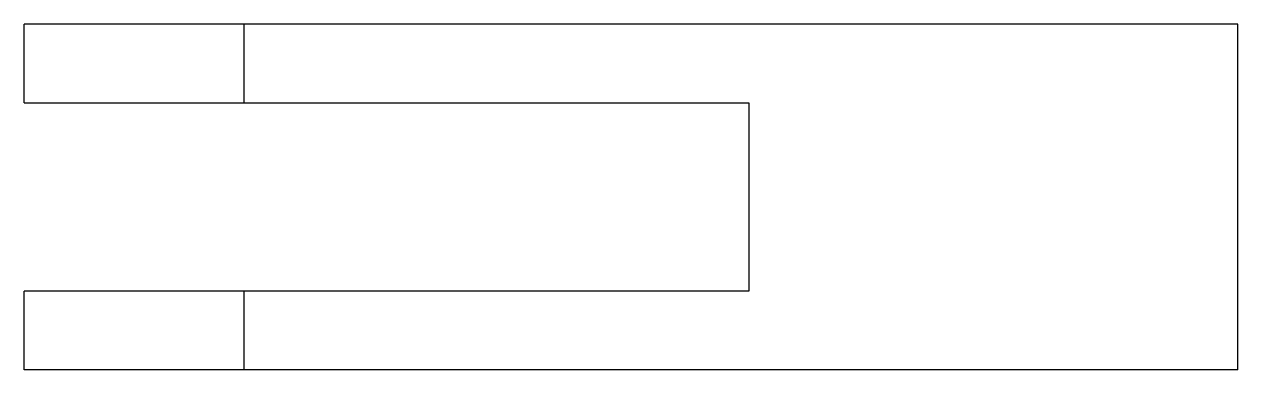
# Model space of a CAD drawing. Header units: metres. Extents: x -26.1 to 51.1, y -22 to 0.
import ezdxf

# ---------------------------------------------------------------- set-up
doc = ezdxf.new("R2010")
doc.units = ezdxf.units.M

msp = doc.modelspace()

# ---------------------------------------------------------------- linework, layer by layer
for points in [[(-26.1, -5), (-26.1, -4.9), (-26.1, -4.8), (-26.1, -4.7), (-26.1, -4.6), (-26.1, -4.5), (-26.1, -4.4), (-26.1, -4.3), (-26.1, -4.2), (-26.1, -4.1), (-26.1, -4), (-26.1, -3.9), (-26.1, -3.8), (-26.1, -3.7), (-26.1, -3.6), (-26.1, -3.5), (-26.1, -3.4), (-26.1, -3.3), (-26.1, -3.2), (-26.1, -3.1), (-26.1, -3), (-26.1, -2.9), (-26.1, -2.8), (-26.1, -2.7), (-26.1, -2.6), (-26.1, -2.5), (-26.1, -2.4), (-26.1, -2.3), (-26.1, -2.2), (-26.1, -2.1), (-26.1, -2), (-26.1, -1.9), (-26.1, -1.8), (-26.1, -1.7), (-26.1, -1.6), (-26.1, -1.5), (-26.1, -1.4), (-26.1, -1.3), (-26.1, -1.2), (-26.1, -1.1), (-26.1, -1), (-26.1, -0.9), (-26.1, -0.8), (-26.1, -0.7), (-26.1, -0.6), (-26.1, -0.5), (-26.1, -0.4), (-26.1, -0.3), (-26.1, -0.2), (-26.1, -0.1), (-26.1, 0)], [(-12.1, 0), (-12.149, 0), (-12.198, 0), (-12.247, 0), (-12.338, 0), (-12.483, 0), (-12.628, 0), (-12.773, 0), (-12.993, 0), (-13.227, 0), (-13.46, 0), (-13.716, 0), (-14.026, 0), (-14.337, 0), (-14.647, 0), (-15.001, 0), (-15.373, 0), (-15.744, 0), (-16.122, 0), (-16.536, 0), (-16.951, 0), (-17.365, 0), (-17.792, 0), (-18.228, 0), (-18.664, 0), (-19.1, 0), (-19.536, 0), (-19.972, 0), (-20.408, 0), (-20.835, 0), (-21.249, 0), (-21.664, 0), (-22.078, 0), (-22.456, 0), (-22.827, 0), (-23.199, 0), (-23.553, 0), (-23.863, 0), (-24.174, 0), (-24.484, 0), (-24.74, 0), (-24.973, 0), (-25.207, 0), (-25.427, 0), (-25.572, 0), (-25.717, 0), (-25.862, 0), (-25.953, 0), (-26.002, 0), (-26.051, 0), (-26.1, 0)], [(-12.1, -5), (-12.1, -4.9), (-12.1, -4.8), (-12.1, -4.7), (-12.1, -4.6), (-12.1, -4.5), (-12.1, -4.4), (-12.1, -4.3), (-12.1, -4.2), (-12.1, -4.1), (-12.1, -4), (-12.1, -3.9), (-12.1, -3.8), (-12.1, -3.7), (-12.1, -3.6), (-12.1, -3.5), (-12.1, -3.4), (-12.1, -3.3), (-12.1, -3.2), (-12.1, -3.1), (-12.1, -3), (-12.1, -2.9), (-12.1, -2.8), (-12.1, -2.7), (-12.1, -2.6), (-12.1, -2.5), (-12.1, -2.4), (-12.1, -2.3), (-12.1, -2.2), (-12.1, -2.1), (-12.1, -2), (-12.1, -1.9), (-12.1, -1.8), (-12.1, -1.7), (-12.1, -1.6), (-12.1, -1.5), (-12.1, -1.4), (-12.1, -1.3), (-12.1, -1.2), (-12.1, -1.1), (-12.1, -1), (-12.1, -0.9), (-12.1, -0.8), (-12.1, -0.7), (-12.1, -0.6), (-12.1, -0.5), (-12.1, -0.4), (-12.1, -0.3), (-12.1, -0.2), (-12.1, -0.1), (-12.1, 0)], [(51.1, 0), (49.836, 0), (48.572, 0), (47.308, 0), (46.044, 0), (44.78, 0), (43.516, 0), (42.252, 0), (40.988, 0), (39.724, 0), (38.46, 0), (37.196, 0), (35.932, 0), (34.668, 0), (33.404, 0), (32.14, 0), (30.876, 0), (29.612, 0), (28.348, 0), (27.084, 0), (25.82, 0), (24.556, 0), (23.292, 0), (22.028, 0), (20.764, 0), (19.5, 0), (18.236, 0), (16.972, 0), (15.708, 0), (14.444, 0), (13.18, 0), (11.916, 0), (10.652, 0), (9.388, 0), (8.124, 0), (6.86, 0), (5.596, 0), (4.332, 0), (3.068, 0), (1.804, 0), (0.54, 0), (-0.724, 0), (-1.988, 0), (-3.252, 0), (-4.516, 0), (-5.78, 0), (-7.044, 0), (-8.308, 0), (-9.572, 0), (-10.836, 0), (-12.1, 0)], [(51.1, -22), (51.1, -21.56), (51.1, -21.12), (51.1, -20.68), (51.1, -20.24), (51.1, -19.8), (51.1, -19.36), (51.1, -18.92), (51.1, -18.48), (51.1, -18.04), (51.1, -17.6), (51.1, -17.16), (51.1, -16.72), (51.1, -16.28), (51.1, -15.84), (51.1, -15.4), (51.1, -14.96), (51.1, -14.52), (51.1, -14.08), (51.1, -13.64), (51.1, -13.2), (51.1, -12.76), (51.1, -12.32), (51.1, -11.88), (51.1, -11.44), (51.1, -11), (51.1, -10.56), (51.1, -10.12), (51.1, -9.68), (51.1, -9.24), (51.1, -8.8), (51.1, -8.36), (51.1, -7.92), (51.1, -7.48), (51.1, -7.04), (51.1, -6.6), (51.1, -6.16), (51.1, -5.72), (51.1, -5.28), (51.1, -4.84), (51.1, -4.4), (51.1, -3.96), (51.1, -3.52), (51.1, -3.08), (51.1, -2.64), (51.1, -2.2), (51.1, -1.76), (51.1, -1.32), (51.1, -0.88), (51.1, -0.44), (51.1, 0)], [(-26.1, -5), (-26.051, -5), (-26.002, -5), (-25.953, -5), (-25.862, -5), (-25.717, -5), (-25.572, -5), (-25.427, -5), (-25.207, -5), (-24.973, -5), (-24.74, -5), (-24.484, -5), (-24.174, -5), (-23.863, -5), (-23.553, -5), (-23.199, -5), (-22.827, -5), (-22.456, -5), (-22.078, -5), (-21.664, -5), (-21.249, -5), (-20.835, -5), (-20.408, -5), (-19.972, -5), (-19.536, -5), (-19.1, -5), (-18.664, -5), (-18.228, -5), (-17.792, -5), (-17.365, -5), (-16.951, -5), (-16.536, -5), (-16.122, -5), (-15.744, -5), (-15.373, -5), (-15.001, -5), (-14.647, -5), (-14.337, -5), (-14.026, -5), (-13.716, -5), (-13.46, -5), (-13.227, -5), (-12.993, -5), (-12.773, -5), (-12.628, -5), (-12.483, -5), (-12.338, -5), (-12.247, -5), (-12.198, -5), (-12.149, -5), (-12.1, -5)], [(-12.1, -5), (-11.458, -5), (-10.816, -5), (-10.174, -5), (-9.532, -5), (-8.89, -5), (-8.248, -5), (-7.606, -5), (-6.964, -5), (-6.322, -5), (-5.68, -5), (-5.038, -5), (-4.396, -5), (-3.754, -5), (-3.112, -5), (-2.47, -5), (-1.828, -5), (-1.186, -5), (-0.544, -5), (0.098, -5), (0.74, -5), (1.382, -5), (2.024, -5), (2.666, -5), (3.308, -5), (3.95, -5), (4.592, -5), (5.234, -5), (5.876, -5), (6.518, -5), (7.16, -5), (7.802, -5), (8.444, -5), (9.086, -5), (9.728, -5), (10.37, -5), (11.012, -5), (11.654, -5), (12.296, -5), (12.938, -5), (13.58, -5), (14.222, -5), (14.864, -5), (15.506, -5), (16.148, -5), (16.79, -5), (17.432, -5), (18.074, -5), (18.716, -5), (19.358, -5), (20, -5)], [(20, -5), (20, -5.24), (20, -5.48), (20, -5.72), (20, -5.96), (20, -6.2), (20, -6.44), (20, -6.68), (20, -6.92), (20, -7.16), (20, -7.4), (20, -7.64), (20, -7.88), (20, -8.12), (20, -8.36), (20, -8.6), (20, -8.84), (20, -9.08), (20, -9.32), (20, -9.56), (20, -9.8), (20, -10.04), (20, -10.28), (20, -10.52), (20, -10.76), (20, -11), (20, -11.24), (20, -11.48), (20, -11.72), (20, -11.96), (20, -12.2), (20, -12.44), (20, -12.68), (20, -12.92), (20, -13.16), (20, -13.4), (20, -13.64), (20, -13.88), (20, -14.12), (20, -14.36), (20, -14.6), (20, -14.84), (20, -15.08), (20, -15.32), (20, -15.56), (20, -15.8), (20, -16.04), (20, -16.28), (20, -16.52), (20, -16.76), (20, -17)], [(-12.1, -17), (-12.149, -17), (-12.198, -17), (-12.247, -17), (-12.338, -17), (-12.483, -17), (-12.628, -17), (-12.773, -17), (-12.993, -17), (-13.227, -17), (-13.46, -17), (-13.716, -17), (-14.026, -17), (-14.337, -17), (-14.647, -17), (-15.001, -17), (-15.373, -17), (-15.744, -17), (-16.122, -17), (-16.536, -17), (-16.951, -17), (-17.365, -17), (-17.792, -17), (-18.228, -17), (-18.664, -17), (-19.1, -17), (-19.536, -17), (-19.972, -17), (-20.408, -17), (-20.835, -17), (-21.249, -17), (-21.664, -17), (-22.078, -17), (-22.456, -17), (-22.827, -17), (-23.199, -17), (-23.553, -17), (-23.863, -17), (-24.174, -17), (-24.484, -17), (-24.74, -17), (-24.973, -17), (-25.207, -17), (-25.427, -17), (-25.572, -17), (-25.717, -17), (-25.862, -17), (-25.953, -17), (-26.002, -17), (-26.051, -17), (-26.1, -17)], [(-26.1, -22), (-26.1, -21.9), (-26.1, -21.8), (-26.1, -21.7), (-26.1, -21.6), (-26.1, -21.5), (-26.1, -21.4), (-26.1, -21.3), (-26.1, -21.2), (-26.1, -21.1), (-26.1, -21), (-26.1, -20.9), (-26.1, -20.8), (-26.1, -20.7), (-26.1, -20.6), (-26.1, -20.5), (-26.1, -20.4), (-26.1, -20.3), (-26.1, -20.2), (-26.1, -20.1), (-26.1, -20), (-26.1, -19.9), (-26.1, -19.8), (-26.1, -19.7), (-26.1, -19.6), (-26.1, -19.5), (-26.1, -19.4), (-26.1, -19.3), (-26.1, -19.2), (-26.1, -19.1), (-26.1, -19), (-26.1, -18.9), (-26.1, -18.8), (-26.1, -18.7), (-26.1, -18.6), (-26.1, -18.5), (-26.1, -18.4), (-26.1, -18.3), (-26.1, -18.2), (-26.1, -18.1), (-26.1, -18), (-26.1, -17.9), (-26.1, -17.8), (-26.1, -17.7), (-26.1, -17.6), (-26.1, -17.5), (-26.1, -17.4), (-26.1, -17.3), (-26.1, -17.2), (-26.1, -17.1), (-26.1, -17)], [(20, -17), (19.358, -17), (18.716, -17), (18.074, -17), (17.432, -17), (16.79, -17), (16.148, -17), (15.506, -17), (14.864, -17), (14.222, -17), (13.58, -17), (12.938, -17), (12.296, -17), (11.654, -17), (11.012, -17), (10.37, -17), (9.728, -17), (9.086, -17), (8.444, -17), (7.802, -17), (7.16, -17), (6.518, -17), (5.876, -17), (5.234, -17), (4.592, -17), (3.95, -17), (3.308, -17), (2.666, -17), (2.024, -17), (1.382, -17), (0.74, -17), (0.098, -17), (-0.544, -17), (-1.186, -17), (-1.828, -17), (-2.47, -17), (-3.112, -17), (-3.754, -17), (-4.396, -17), (-5.038, -17), (-5.68, -17), (-6.322, -17), (-6.964, -17), (-7.606, -17), (-8.248, -17), (-8.89, -17), (-9.532, -17), (-10.174, -17), (-10.816, -17), (-11.458, -17), (-12.1, -17)], [(-12.1, -22), (-12.1, -21.9), (-12.1, -21.8), (-12.1, -21.7), (-12.1, -21.6), (-12.1, -21.5), (-12.1, -21.4), (-12.1, -21.3), (-12.1, -21.2), (-12.1, -21.1), (-12.1, -21), (-12.1, -20.9), (-12.1, -20.8), (-12.1, -20.7), (-12.1, -20.6), (-12.1, -20.5), (-12.1, -20.4), (-12.1, -20.3), (-12.1, -20.2), (-12.1, -20.1), (-12.1, -20), (-12.1, -19.9), (-12.1, -19.8), (-12.1, -19.7), (-12.1, -19.6), (-12.1, -19.5), (-12.1, -19.4), (-12.1, -19.3), (-12.1, -19.2), (-12.1, -19.1), (-12.1, -19), (-12.1, -18.9), (-12.1, -18.8), (-12.1, -18.7), (-12.1, -18.6), (-12.1, -18.5), (-12.1, -18.4), (-12.1, -18.3), (-12.1, -18.2), (-12.1, -18.1), (-12.1, -18), (-12.1, -17.9), (-12.1, -17.8), (-12.1, -17.7), (-12.1, -17.6), (-12.1, -17.5), (-12.1, -17.4), (-12.1, -17.3), (-12.1, -17.2), (-12.1, -17.1), (-12.1, -17)], [(-12.1, -22), (-12.149, -22), (-12.198, -22), (-12.247, -22), (-12.338, -22), (-12.483, -22), (-12.628, -22), (-12.773, -22), (-12.993, -22), (-13.227, -22), (-13.46, -22), (-13.716, -22), (-14.026, -22), (-14.337, -22), (-14.647, -22), (-15.001, -22), (-15.373, -22), (-15.744, -22), (-16.122, -22), (-16.536, -22), (-16.951, -22), (-17.365, -22), (-17.792, -22), (-18.228, -22), (-18.664, -22), (-19.1, -22), (-19.536, -22), (-19.972, -22), (-20.408, -22), (-20.835, -22), (-21.249, -22), (-21.664, -22), (-22.078, -22), (-22.456, -22), (-22.827, -22), (-23.199, -22), (-23.553, -22), (-23.863, -22), (-24.174, -22), (-24.484, -22), (-24.74, -22), (-24.973, -22), (-25.207, -22), (-25.427, -22), (-25.572, -22), (-25.717, -22), (-25.862, -22), (-25.953, -22), (-26.002, -22), (-26.051, -22), (-26.1, -22)], [(51.1, -22), (49.836, -22), (48.572, -22), (47.308, -22), (46.044, -22), (44.78, -22), (43.516, -22), (42.252, -22), (40.988, -22), (39.724, -22), (38.46, -22), (37.196, -22), (35.932, -22), (34.668, -22), (33.404, -22), (32.14, -22), (30.876, -22), (29.612, -22), (28.348, -22), (27.084, -22), (25.82, -22), (24.556, -22), (23.292, -22), (22.028, -22), (20.764, -22), (19.5, -22), (18.236, -22), (16.972, -22), (15.708, -22), (14.444, -22), (13.18, -22), (11.916, -22), (10.652, -22), (9.388, -22), (8.124, -22), (6.86, -22), (5.596, -22), (4.332, -22), (3.068, -22), (1.804, -22), (0.54, -22), (-0.724, -22), (-1.988, -22), (-3.252, -22), (-4.516, -22), (-5.78, -22), (-7.044, -22), (-8.308, -22), (-9.572, -22), (-10.836, -22), (-12.1, -22)]]:
    msp.add_lwpolyline(points)

doc.saveas('drawing.dxf')
